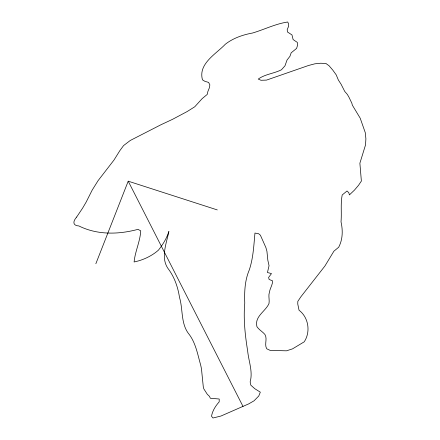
<?xml version="1.0" encoding="UTF-8"?>
<svg xmlns="http://www.w3.org/2000/svg" width="440" height="440" viewBox="0 0 440 440"><rect width="100%" height="100%" fill="white"/><g stroke="black" fill="none" stroke-linecap="round" stroke-linejoin="round"><path stroke-width="0.66" d="M95.854 263.725L128.211 181.176L217.283 209.919M76.632 217.08L82.583 208.175L86.201 202.015L92.18 190.108L98.076 180.659L113.955 160.094L119.851 150.645L123.585 145.574L130.251 140.481L160.985 124.729L172.524 119.334L187.088 111.595L194.766 106.772L202.109 98.675L207.229 94.413L207.9 91.41L209.468 87.582L209.847 84.849L208.615 82.407L204.919 81.34L202.483 79.855C197.94 63.778 215.969 54.087 225.319 44.242C233.2 38.093 242.847 34.788 252.593 33.011C264.358 29.513 275.501 23.826 287.727 22L288.574 23.903L288.514 26.494L287.199 29.64L287.436 31.961L291.979 34.931L293.106 39.556L297.314 42.394L297.589 45.117L296.615 48.4L291.187 52.8L289.911 56.353L287.018 60.055L284.993 65.797L281.474 69.773C273.971 73.574 265.133 74.102 258.253 79.068L260.986 80.278L266.524 80.102L308.479 65.5L314.842 63.822L320.661 63.239L325.908 63.476L329.082 65.775L332.789 70.109L336.209 74.861L338.371 80.031L341.083 84.238L344.757 91.443L347.347 94.424L348.925 97.141L351.819 103.125L352.352 105.166L360.212 118.206L365.266 132.627L365.893 138.76L365.536 144.898L359.882 163.213L361.372 181.066L358.534 185.312L354.448 190.113L349.388 194.92L348.838 192.742L347.028 190.982L342.205 194.97C340.434 203.847 341.809 212.949 341.017 221.848C342.93 230.373 342.843 239.283 338.695 247.225L333.877 251.213L324.923 266.002L300.938 296.714L297.814 301.373L297.754 303.963L299.041 310.228C308.611 317.449 310.816 331.892 304.211 341.831L292.518 348.865L286.506 350.818L270.132 350.383L266.706 348.766C264.115 344.256 267.669 338.976 264.924 334.461C262.51 331.645 259.089 329.846 256.954 326.739C254.265 316.476 265.331 311.63 268.978 303.611C269.731 299.772 268.109 295.895 269.445 292.149C269.973 288.216 272.784 284.84 272.536 280.814L269.137 279.471L268.603 277.431L271.48 273.592L267.454 272.525L269.044 265.7L267.839 260.249L266.926 251.257L265.898 247.583L260.398 235.208L258.61 233.723L254.953 233.063C253.787 245.597 253.292 258.027 249.238 270.061C244.822 280.385 244.332 291.979 244.756 303.094C243.342 319.127 245.102 335.082 247.654 350.944C248.628 361.168 253.077 371.756 250.146 381.882L250.806 385.154L254.749 388.674L260.332 392.178L258.764 396.006L254.029 400.813L248.782 403.849L220.952 416.036L212.988 418L211.503 416.24C212.498 410.757 215.512 405.966 219.186 401.868L219.219 399.003L210.326 398.244L209.479 396.341L207.312 394.312L203.825 388.877L203.274 386.7L201.823 372.389A267.845 100.21 -27 0 0 200.282 363.671C197.56 353.815 195.619 343.305 189.514 334.829C180.51 324.286 183.222 309.733 179.504 297.396C177.997 287.595 174.719 277.767 168.845 269.649C160.028 258.588 166.413 243.738 168.889 231.457C166.683 238.37 162.938 244.492 158.384 250.212C151.569 256.163 142.94 260.172 134.101 261.971C135.108 251.339 140.162 241.511 140.734 230.83L137.973 229.35C118.476 234.608 97.246 235.103 78.837 225.929A19.206 7.189 -27 0 1 76.637 217.08M128.211 181.176L243.001 406.411"/></g></svg>
